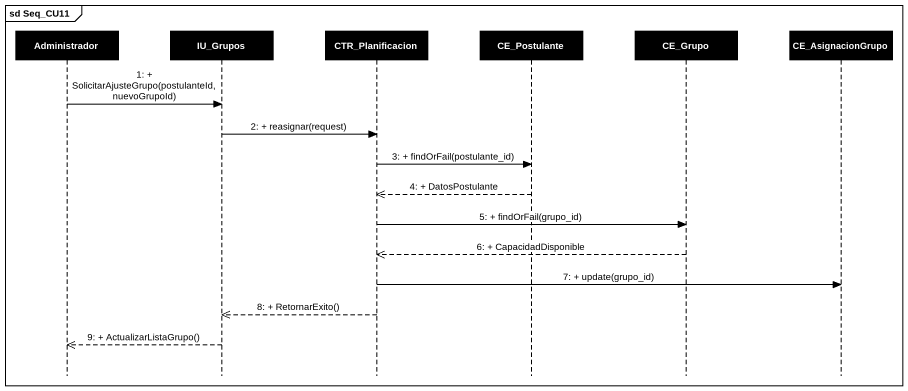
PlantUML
@startuml
mainframe sd Seq_CU11
hide footbox
participant Administrador #000000
participant IU_Grupos #000000
participant CTR_Planificacion #000000
participant CE_Postulante #000000
participant CE_Grupo #000000
participant CE_AsignacionGrupo #000000

Administrador -> IU_Grupos : 1: + SolicitarAjusteGrupo(postulanteId, nuevoGrupoId)
IU_Grupos -> CTR_Planificacion : 2: + reasignar(request)
CTR_Planificacion -> CE_Postulante : 3: + findOrFail(postulante_id)
CE_Postulante -->> CTR_Planificacion : 4: + DatosPostulante
CTR_Planificacion -> CE_Grupo : 5: + findOrFail(grupo_id)
CE_Grupo -->> CTR_Planificacion : 6: + CapacidadDisponible
CTR_Planificacion -> CE_AsignacionGrupo : 7: + update(grupo_id)
CTR_Planificacion -->> IU_Grupos : 8: + RetornarExito()
IU_Grupos -->> Administrador : 9: + ActualizarListaGrupo()
@enduml
